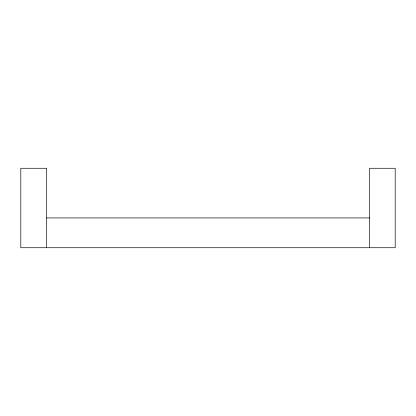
<?xml version="1.0" encoding="UTF-8"?>
<svg xmlns="http://www.w3.org/2000/svg" width="416" height="416" viewBox="0 0 416 416"><rect width="100%" height="100%" fill="white"/><g stroke="black" fill="none" stroke-linecap="round" stroke-linejoin="round"><path stroke-width="0.62" d="M46.623 217.932L369.6 217.932M369.6 247.728L369.6 168.272L395.2 168.272L395.2 247.728L20.8 247.728L20.8 168.272L46.623 168.272L46.623 247.728"/></g></svg>
